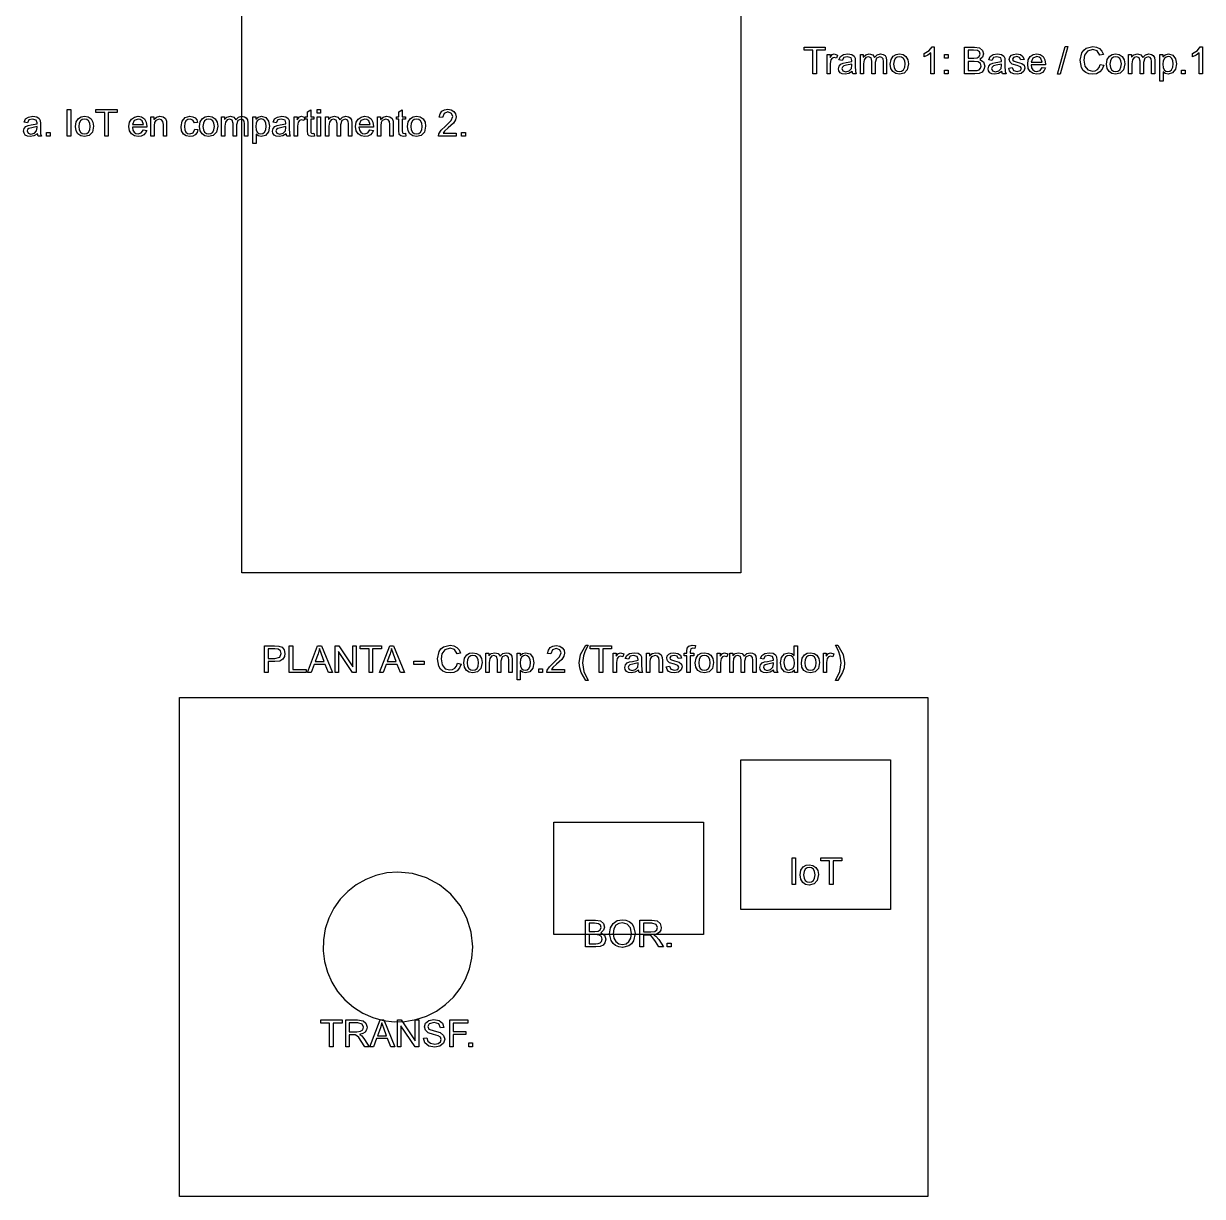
# Model space of a CAD drawing. Extents: x 10 to 410, y -78 to 290.
# Drawn here: x 195 to 384, y -78 to 110.1 of the extents above; entities that cross this region are included whole.
import ezdxf

# ---------------------------------------------------------------- set-up
doc = ezdxf.new("R2010")
doc.units = 0

msp = doc.modelspace()

# ---------------------------------------------------------------- linework, layer by layer
at = {"layer": 'Layer 1', "color": 154}
for points in [[(230, 262), (310, 262), (310, 22), (230, 22), (230, 262)], [(220, 2), (340, 2), (340, -78), (220, -78), (220, 2)], [(310, -8), (334, -8), (334, -32), (310, -32), (310, -8)], [(280, -18), (304, -18), (304, -36), (280, -36), (280, -18)], [(255, -26), (253.206307, -26.134386), (251.481329, -26.526893), (249.848975, -27.161545), (248.333157, -28.022365), (246.957785, -29.093376), (245.746769, -30.358604), (244.724019, -31.80207), (243.913446, -33.407799), (243.351186, -35.116382), (243.053694, -36.86026), (243.015361, -38.611229), (243.230577, -40.341084), (243.69373, -42.021621), (244.399212, -43.624635), (245.341411, -45.121924), (246.514719, -46.485281), (247.878076, -47.658589), (249.375365, -48.600788), (250.978379, -49.30627), (252.658916, -49.769423), (254.388771, -49.984639), (256.13974, -49.946306), (257.883618, -49.648814), (259.592201, -49.086554), (261.19793, -48.275981), (262.641396, -47.253231), (263.906624, -46.042215), (264.977635, -44.666843), (265.838455, -43.151025), (266.473107, -41.518671), (266.865614, -39.793693), (267, -38), (266.767293, -35.647984), (266.086554, -33.407799), (264.983859, -31.342394), (263.485281, -29.514719), (261.657606, -28.016141), (259.592201, -26.913446), (257.352016, -26.232707), (255, -26), (255, -26)]]:
    msp.add_lwpolyline(points, dxfattribs=at)
at = {"layer": 'Layer 1', "color": 7}
for points in [[(321.555664, 102), (321.555664, 105.78809), (320.140625, 105.78809), (320.140625, 106.29492), (323.544922, 106.29492), (323.544922, 105.78809), (322.124023, 105.78809), (322.124023, 102), (321.555664, 102)], [(345.88965, 102), (345.88965, 106.29492), (347.50098, 106.29492), (348.28906, 106.16309), (348.75488, 105.76172), (348.9248, 105.19629), (348.77539, 104.67773), (348.32422, 104.28516), (348.92188, 103.89551), (349.13281, 103.24512), (349.00391, 102.68262), (348.69043, 102.28418), (348.21875, 102.07031), (347.52734, 102), (345.88965, 102)], [(323.832031, 102), (323.832031, 105.11133), (324.306641, 105.11133), (324.306641, 104.63965), (324.640625, 105.07617), (324.980469, 105.18164), (325.522461, 105.01172), (325.34082, 104.52246), (324.954102, 104.63672), (324.643555, 104.53125), (324.447266, 104.24414), (324.359376, 103.62891), (324.359376, 102), (323.832031, 102)], [(329.172852, 102), (329.172852, 105.11133), (329.644531, 105.11133), (329.644531, 104.6748), (330.03418, 105.04102), (330.58789, 105.18164), (331.15332, 105.03809), (331.4668, 104.63672), (331.891602, 105.04541), (332.42773, 105.18164), (332.83716, 105.117188), (333.13965, 104.92383), (333.326415, 104.599367), (333.38867, 104.13574), (333.38867, 102), (332.86426, 102), (332.86426, 103.95996), (332.81156, 104.41406), (332.62699, 104.63965), (332.31059, 104.72465), (331.76567, 104.50492), (331.54887, 103.80766), (331.54887, 102), (331.02152, 102), (331.02152, 104.02148), (330.89262, 104.54883), (330.47074, 104.72461), (330.05766, 104.60742), (329.785196, 104.26465), (329.700236, 103.61426), (329.700236, 102), (329.172852, 102)], [(372.19238, 102), (372.19238, 105.11133), (372.66406, 105.11133), (372.66406, 104.6748), (373.05371, 105.04102), (373.60742, 105.18164), (374.17285, 105.03809), (374.48633, 104.63672), (374.911135, 105.04541), (375.44727, 105.18164), (375.856693, 105.117188), (376.15918, 104.92383), (376.345945, 104.599367), (376.4082, 104.13574), (376.4082, 102), (375.88379, 102), (375.88379, 103.95996), (375.83109, 104.41406), (375.64652, 104.63965), (375.33012, 104.72465), (374.7852, 104.50492), (374.5684, 103.80766), (374.5684, 102), (374.04106, 102), (374.04106, 104.02148), (373.91215, 104.54883), (373.49027, 104.72461), (373.07719, 104.60742), (372.80473, 104.26465), (372.71973, 103.61426), (372.71973, 102), (372.19238, 102)], [(342.6582, 102), (342.6582, 102.60059), (343.25879, 102.60059), (343.25879, 102), (342.6582, 102)], [(380.67676, 102), (380.67676, 102.60059), (381.27734, 102.60059), (381.27734, 102), (380.67676, 102)], [(201.98832, 91.99999), (201.98832, 96.29491), (202.55668, 96.29491), (202.55668, 92), (201.98832, 91.99999)], [(207.98828, 92), (207.98828, 95.78809), (206.57324, 95.78809), (206.57324, 96.29492), (209.97754, 96.29492), (209.97754, 95.78809), (208.55664, 95.78809), (208.55664, 92), (207.98828, 92)], [(215.38867, 92), (215.38867, 95.11133), (215.86328, 95.11133), (215.86328, 94.66895), (216.282225, 95.053467), (216.85352, 95.18164), (217.36914, 95.0791), (217.72363, 94.81543), (217.8877, 94.42578), (217.917, 93.91309), (217.917, 92), (217.38966, 92), (217.38966, 93.89258), (217.32816, 94.37305), (217.10844, 94.62793), (216.74223, 94.72463), (216.15922, 94.51076), (215.97685, 94.20095), (215.91606, 93.69924), (215.91606, 92), (215.38867, 92)], [(226.72949, 92), (226.72949, 95.11133), (227.20117, 95.11133), (227.20117, 94.6748), (227.59082, 95.04102), (228.14453, 95.18164), (228.70996, 95.03809), (229.02344, 94.63672), (229.448242, 95.04541), (229.98437, 95.18164), (230.3938, 95.117188), (230.69629, 94.92383), (230.883055, 94.599367), (230.94531, 94.13574), (230.94531, 92), (230.4209, 92), (230.4209, 93.95996), (230.3682, 94.41406), (230.18363, 94.63965), (229.86723, 94.72465), (229.32231, 94.50492), (229.10551, 93.80766), (229.10551, 92), (228.57816, 92), (228.57816, 94.02148), (228.44926, 94.54883), (228.02738, 94.72461), (227.6143, 94.60742), (227.34184, 94.26465), (227.25684, 93.61426), (227.25684, 92), (226.72949, 92)], [(238.39551, 92), (238.39551, 95.11133), (238.87012, 95.11133), (238.87012, 94.63965), (239.2041, 95.07617), (239.54395, 95.18164), (240.08594, 95.01172), (239.9043, 94.52246), (239.51758, 94.63672), (239.20703, 94.53125), (239.01074, 94.24414), (238.92284, 93.62891), (238.92284, 92), (238.39551, 92)], [(242.06934, 92), (242.06934, 95.11133), (242.59668, 95.11133), (242.59668, 92), (242.06934, 92)], [(243.39941, 92), (243.39941, 95.11133), (243.87109, 95.11133), (243.87109, 94.6748), (244.26074, 95.04102), (244.81445, 95.18164), (245.37988, 95.03809), (245.69336, 94.63672), (246.118165, 95.04541), (246.6543, 95.18164), (247.063722, 95.117188), (247.36621, 94.92383), (247.552975, 94.599367), (247.61523, 94.13574), (247.61523, 92), (247.09082, 92), (247.09082, 93.95996), (247.03812, 94.41406), (246.85355, 94.63965), (246.53714, 94.72465), (245.99222, 94.50492), (245.77542, 93.80766), (245.77542, 92), (245.24808, 92), (245.24808, 94.02148), (245.11917, 94.54883), (244.6973, 94.72461), (244.28421, 94.60742), (244.01175, 94.26465), (243.92675, 93.61426), (243.92675, 92), (243.39941, 92)], [(251.73437, 92), (251.73437, 95.11133), (252.20898, 95.11133), (252.20898, 94.66895), (252.62793, 95.053467), (253.19922, 95.18164), (253.71484, 95.0791), (254.06934, 94.81543), (254.2334, 94.42578), (254.2627, 93.91309), (254.2627, 92), (253.73535, 92), (253.73535, 93.89258), (253.67385, 94.37305), (253.45412, 94.62793), (253.08791, 94.72463), (252.5049, 94.51076), (252.32253, 94.20095), (252.26174, 93.69924), (252.26174, 92), (251.73437, 92)], [(198.63969, 91.99999), (198.63969, 92.60058), (199.24027, 92.60058), (199.24027, 92), (198.63969, 91.99999)], [(265.22852, 92), (265.22852, 92.60059), (265.8291, 92.60059), (265.8291, 92), (265.22852, 92)], [(233.617188, 6), (233.617188, 10.294922), (235.237305, 10.294922), (235.890625, 10.253906), (236.420898, 10.051757), (236.763672, 9.638671), (236.895508, 9.052734), (236.80835, 8.54663), (236.546875, 8.124023), (236.057617, 7.840576), (235.287109, 7.746093), (234.185547, 7.746093), (234.185547, 6), (233.617188, 6)], [(234.185547, 8.25293), (235.295898, 8.25293), (236.078125, 8.458008), (236.30957, 9.035156), (236.171875, 9.495117), (235.814453, 9.75), (235.28418, 9.788086), (234.185547, 9.788086), (234.185547, 8.25293)], [(237.595703, 6), (237.595703, 10.294922), (238.164062, 10.294922), (238.164062, 6.506836), (240.279297, 6.506836), (240.279297, 6), (237.595703, 6)], [(240.484375, 6), (242.133789, 10.294922), (242.746094, 10.294922), (244.503906, 6), (243.856445, 6), (243.355469, 7.300781), (241.55957, 7.300781), (241.087891, 6), (240.484375, 6)], [(244.952148, 6), (244.952148, 10.294922), (245.535156, 10.294922), (247.791016, 6.922852), (247.791016, 10.294922), (248.335937, 10.294922), (248.335937, 6), (247.75293, 6), (245.49707, 9.375), (245.49707, 6), (244.952148, 6)], [(250.383789, 6), (250.383789, 9.788086), (248.96875, 9.788086), (248.96875, 10.294922), (252.373047, 10.294922), (252.373047, 9.788086), (250.952148, 9.788086), (250.952148, 6), (250.383789, 6)], [(252.039062, 6), (253.688477, 10.294922), (254.300781, 10.294922), (256.058594, 6), (255.411133, 6), (254.910156, 7.300781), (253.114258, 7.300781), (252.642578, 6), (252.039062, 6)], [(253.27832, 7.763672), (254.734375, 7.763672), (254.286133, 8.953125), (253.981445, 9.84375), (253.75, 9.023438), (253.27832, 7.763672)], [(287.280273, 6), (287.280273, 9.788086), (285.865234, 9.788086), (285.865234, 10.294922), (289.269531, 10.294922), (289.269531, 9.788086), (287.848633, 9.788086), (287.848633, 6), (287.280273, 6)], [(301.360352, 6), (301.360352, 8.701172), (300.894531, 8.701172), (300.894531, 9.111328), (301.360352, 9.111328), (301.360352, 9.442383), (301.416012, 9.908203), (301.682613, 10.239258), (302.221676, 10.368164), (302.713863, 10.31543), (302.634763, 9.855469), (302.324216, 9.884766), (301.984372, 9.782227), (301.884762, 9.398438), (301.884762, 9.111329), (302.491207, 9.111329), (302.491207, 8.701172), (301.884766, 8.701172), (301.884766, 6), (301.360352, 6)], [(318.589844, 6), (318.589844, 6.392578), (318.224365, 6.04541), (317.719727, 5.929688), (317.03418, 6.134766), (316.550781, 6.706055), (316.380859, 7.552734), (316.536133, 8.396484), (317.001953, 8.979492), (317.696289, 9.181641), (318.197266, 9.061523), (318.554687, 8.753906), (318.554687, 10.294922), (319.079102, 10.294922), (319.079102, 6), (318.589844, 6)], [(266.125, 7.555664), (266.190185, 7.032715), (266.385742, 6.65918), (266.680176, 6.437256), (267.041992, 6.363282), (267.401611, 6.437989), (267.695312, 6.66211), (267.890869, 7.039307), (267.956055, 7.573243), (267.890137, 8.080078), (267.692383, 8.446289), (267.399414, 8.67041), (267.041992, 8.745117), (266.680176, 8.671143), (266.385742, 8.449219), (266.190185, 8.077881), (266.125, 7.555664), (266.125, 7.555664)], [(269.116211, 6), (269.116211, 9.111328), (269.587891, 9.111328), (269.587891, 8.674805), (269.977539, 9.041016), (270.53125, 9.181641), (271.09668, 9.038086), (271.410156, 8.636719), (271.834961, 9.04541), (272.371094, 9.181641), (272.780517, 9.117187), (273.083008, 8.923828), (273.269775, 8.599365), (273.332031, 8.135742), (273.332031, 6), (272.807617, 6), (272.807617, 7.959961), (272.754887, 8.414062), (272.570316, 8.639648), (272.25391, 8.724609), (271.708988, 8.504883), (271.492191, 7.807617), (271.492191, 6), (270.964848, 6), (270.964848, 8.021484), (270.835941, 8.548828), (270.414066, 8.724609), (270.000981, 8.607422), (269.72852, 8.264648), (269.64356, 7.614258), (269.64356, 6), (269.116211, 6)], [(289.556641, 6), (289.556641, 9.111328), (290.03125, 9.111328), (290.03125, 8.639648), (290.365234, 9.076172), (290.705078, 9.181641), (291.24707, 9.011719), (291.06543, 8.522461), (290.678711, 8.636719), (290.368164, 8.53125), (290.171875, 8.244141), (290.083985, 7.628906), (290.083985, 6), (289.556641, 6)], [(294.897461, 6), (294.897461, 9.111328), (295.37207, 9.111328), (295.37207, 8.668945), (295.791016, 9.053467), (296.362305, 9.181641), (296.87793, 9.079102), (297.232422, 8.81543), (297.396484, 8.425781), (297.425784, 7.913086), (297.425784, 6), (296.89844, 6), (296.89844, 7.892578), (296.83692, 8.373047), (296.617193, 8.62793), (296.250983, 8.72461), (295.667975, 8.510742), (295.485602, 8.200928), (295.424811, 7.699219), (295.424811, 6), (294.897461, 6)], [(306.232422, 6), (306.232422, 9.111328), (306.707031, 9.111328), (306.707031, 8.639648), (307.041016, 9.076172), (307.380859, 9.181641), (307.922852, 9.011719), (307.741211, 8.522461), (307.354492, 8.636719), (307.043945, 8.53125), (306.847656, 8.244141), (306.759766, 7.628906), (306.759766, 6), (306.232422, 6)], [(308.236328, 6), (308.236328, 9.111328), (308.708008, 9.111328), (308.708008, 8.674805), (309.097656, 9.041016), (309.651367, 9.181641), (310.216797, 9.038086), (310.530273, 8.636719), (310.955078, 9.04541), (311.491211, 9.181641), (311.900635, 9.117187), (312.203125, 8.923828), (312.389892, 8.599365), (312.452148, 8.135742), (312.452148, 6), (311.927734, 6), (311.927734, 7.959961), (311.875004, 8.414062), (311.690434, 8.639648), (311.374027, 8.724609), (310.829106, 8.504883), (310.612309, 7.807617), (310.612309, 6), (310.084965, 6), (310.084965, 8.021484), (309.956059, 8.548828), (309.534184, 8.724609), (309.121098, 8.607422), (308.848637, 8.264648), (308.763677, 7.614258), (308.763677, 6), (308.236328, 6)], [(323.23926, 6), (323.23926, 9.111328), (323.71387, 9.111328), (323.71387, 8.639648), (324.04785, 9.076172), (324.3877, 9.181641), (324.92969, 9.011719), (324.74805, 8.522461), (324.36133, 8.636719), (324.05078, 8.53125), (323.85449, 8.244141), (323.76659, 7.628906), (323.76659, 6), (323.23926, 6)], [(277.600586, 6), (277.600586, 6.600586), (278.201172, 6.600586), (278.201172, 6), (277.600586, 6)], [(318.225098, -28), (318.225098, -23.705078), (318.793457, -23.705078), (318.793457, -28), (318.225098, -28)], [(324.2251, -28), (324.2251, -24.211914), (322.81006, -24.211914), (322.81006, -23.705078), (326.21436, -23.705078), (326.21436, -24.211914), (324.79346, -24.211914), (324.79346, -28), (324.2251, -28)], [(285.10498, -38), (285.10498, -33.705078), (286.716309, -33.705078), (287.504395, -33.836914), (287.970215, -34.238281), (288.140137, -34.803711), (287.990723, -35.322266), (287.539551, -35.714844), (288.137207, -36.104492), (288.348145, -36.754883), (288.219238, -37.317383), (287.905762, -37.71582), (287.434082, -37.929687), (286.742676, -38), (285.10498, -38)], [(293.806152, -38), (293.806152, -33.705078), (295.710449, -33.705078), (296.583496, -33.822266), (297.061035, -34.229492), (297.239746, -34.876953), (297.165772, -35.298096), (296.943848, -35.647461), (296.567383, -35.903808), (296.029785, -36.045898), (296.372559, -36.259766), (296.844238, -36.831055), (297.591309, -38), (296.876465, -38), (296.308105, -37.106445), (295.897949, -36.514648), (295.60791, -36.227539), (295.350098, -36.113281), (295.033691, -36.092771), (294.374512, -36.092771), (294.374512, -38), (293.806152, -38)], [(285.67334, -35.509766), (286.602051, -35.509766), (287.144043, -35.459966), (287.469238, -35.246099), (287.580566, -34.871099), (287.478027, -34.496099), (287.185059, -34.273442), (286.531738, -34.211922), (285.67334, -34.211922), (285.67334, -35.509766)], [(294.374512, -35.600586), (295.596191, -35.600586), (296.205566, -35.521486), (296.539551, -35.263674), (296.653809, -34.876955), (296.431152, -34.375979), (295.733887, -34.179689), (294.374512, -34.179689), (294.374512, -35.600586)], [(285.67334, -37.493164), (286.742676, -37.493164), (287.129395, -37.472654), (287.45752, -37.355467), (287.674316, -37.118162), (287.759276, -36.754881), (287.636229, -36.338865), (287.293456, -36.089842), (286.666503, -36.016602), (285.67334, -36.016602), (285.67334, -37.493164)], [(298.212402, -38), (298.212402, -37.399414), (298.812988, -37.399414), (298.812988, -38), (298.212402, -38)], [(244.054687, -54), (244.054687, -50.211914), (242.639648, -50.211914), (242.639648, -49.705078), (246.043945, -49.705078), (246.043945, -50.211914), (244.623047, -50.211914), (244.623047, -54), (244.054687, -54)], [(246.635742, -54), (246.635742, -49.705078), (248.540039, -49.705078), (249.413086, -49.822266), (249.890625, -50.229492), (250.069336, -50.876953), (249.995361, -51.298096), (249.773437, -51.647461), (249.396972, -51.903808), (248.859375, -52.045898), (249.202148, -52.259766), (249.673828, -52.831055), (250.420898, -54), (249.706055, -54), (249.137695, -53.106445), (248.727539, -52.514648), (248.4375, -52.227539), (248.179687, -52.113281), (247.863281, -52.092771), (247.204102, -52.092771), (247.204102, -54), (246.635742, -54)], [(247.204102, -51.600586), (248.425781, -51.600586), (249.035156, -51.521486), (249.369141, -51.263674), (249.483398, -50.876955), (249.260742, -50.375979), (248.563477, -50.179689), (247.204102, -50.179689), (247.204102, -51.600586)], [(250.488281, -54), (252.137695, -49.705078), (252.75, -49.705078), (254.507812, -54), (253.860352, -54), (253.359375, -52.699219), (251.563477, -52.699219), (251.091797, -54), (250.488281, -54)], [(254.956055, -54), (254.956055, -49.705078), (255.539062, -49.705078), (257.794922, -53.077148), (257.794922, -49.705078), (258.339844, -49.705078), (258.339844, -54), (257.756836, -54), (255.500977, -50.625), (255.500977, -54), (254.956055, -54)], [(263.326172, -54), (263.326172, -49.705078), (266.223633, -49.705078), (266.223633, -50.211914), (263.894531, -50.211914), (263.894531, -51.541992), (265.910156, -51.541992), (265.910156, -52.048828), (263.894531, -52.048828), (263.894531, -54), (263.326172, -54)], [(266.378906, -54), (266.378906, -53.399414), (266.979492, -53.399414), (266.979492, -54), (266.378906, -54)]]:
    msp.add_lwpolyline(points, close=True, dxfattribs=at)
for points in [[(341.01465, 102), (340.4873, 102), (340.4873, 105.36035), (339.98633, 104.99707), (339.43262, 104.72461), (339.43262, 105.23438), (340.20605, 105.73828), (340.6748, 106.3125), (341.01465, 106.3125), (341.01465, 102)], [(360.79292, 101.92672), (362.03804, 106.36812), (362.45991, 106.36812), (361.21772, 101.92672), (360.79292, 101.92672)], [(367.65425, 103.50582), (368.22261, 103.36226), (367.97212, 102.744833), (367.57807, 102.29293), (367.06318, 102.018273), (366.44429, 101.92672), (365.814405, 101.997033), (365.31343, 102.20797), (364.931102, 102.555138), (364.65132, 103.02828), (364.42573, 104.17965), (364.68061, 105.34859), (364.991895, 105.788778), (365.41011, 106.10738), (366.45307, 106.36812), (367.046338, 106.28609), (367.53706, 106.04), (367.90986, 105.645223), (368.14936, 105.11715), (367.58979, 104.98531), (367.1562, 105.66793), (366.44136, 105.8818), (365.61225, 105.64449), (365.14643, 105.00582), (365.01167, 104.18258), (365.16987, 103.22457), (365.66792, 102.61519), (366.39741, 102.41305), (366.838327, 102.481898), (367.206, 102.68844), (367.483592, 103.03048), (367.65425, 103.50582), (367.65425, 103.50582)], [(384.03418, 102), (383.50684, 102), (383.50684, 105.36035), (383.00586, 104.99707), (382.45215, 104.72461), (382.45215, 105.23438), (383.22559, 105.73828), (383.69434, 106.3125), (384.03418, 106.3125), (384.03418, 102)], [(327.866211, 102.38379), (327.300781, 102.03223), (326.720703, 101.92969), (326.267334, 101.991945), (325.932617, 102.17871), (325.726074, 102.465085), (325.657227, 102.82031), (325.759766, 103.23633), (326.032227, 103.54102), (326.413086, 103.71387), (326.881836, 103.79297), (327.822266, 103.97461), (327.825166, 104.1123), (327.675752, 104.56641), (327.075166, 104.74512), (326.524385, 104.61328), (326.263643, 104.15332), (325.748018, 104.22362), (325.979463, 104.75683), (326.445283, 105.0703), (327.151338, 105.18163), (327.798799, 105.08793), (328.16501, 104.85063), (328.329073, 104.4932), (328.355443, 104.00688), (328.355443, 103.30375), (328.387673, 102.37211), (328.522439, 102.00004), (327.97168, 102.00004), (327.866211, 102.38383), (327.866211, 102.38379)], [(333.97461, 103.55566), (334.094728, 104.30786), (334.45508, 104.83594), (334.900393, 105.095215), (335.43359, 105.18164), (336.016602, 105.076172), (336.48242, 104.75977), (336.787843, 104.260255), (336.88965, 103.59961), (336.70801, 102.65332), (336.18359, 102.12012), (335.43359, 101.92969), (334.842527, 102.034425), (334.37598, 102.34863), (334.074952, 102.859862), (333.97461, 103.55566), (333.97461, 103.55566)], [(334.5166, 103.55566), (334.581785, 103.032715), (334.77734, 102.65918), (335.071777, 102.437255), (335.43359, 102.36328), (335.79321, 102.437987), (336.08691, 102.66211), (336.282473, 103.039308), (336.34766, 103.57324), (336.28174, 104.080077), (336.08398, 104.44629), (335.791012, 104.670413), (335.43359, 104.74512), (335.071777, 104.671145), (334.77734, 104.44922), (334.581785, 104.07788), (334.5166, 103.55566), (334.5166, 103.55566)], [(342.6582, 104.51074), (342.6582, 105.11133), (343.25879, 105.11133), (343.25879, 104.51074), (342.6582, 104.51074)], [(346.45801, 104.49023), (347.38672, 104.49023), (347.92871, 104.54003), (348.25391, 104.7539), (348.36523, 105.1289), (348.2627, 105.5039), (347.96973, 105.72655), (347.31641, 105.78805), (346.45801, 105.78805), (346.45801, 104.49023)], [(346.45801, 102.50684), (347.52734, 102.50684), (347.91406, 102.52734), (348.24219, 102.64453), (348.45898, 102.88184), (348.54398, 103.24512), (348.42093, 103.66113), (348.07816, 103.91016), (347.4512, 103.98336), (346.45804, 103.98336), (346.45801, 102.50684)], [(351.87793, 102.38379), (351.3125, 102.03223), (350.73242, 101.92969), (350.279055, 101.991945), (349.94434, 102.17871), (349.737797, 102.465085), (349.66895, 102.82031), (349.77148, 103.23633), (350.04395, 103.54102), (350.4248, 103.71387), (350.89355, 103.79297), (351.83398, 103.97461), (351.83698, 104.1123), (351.68757, 104.56641), (351.08698, 104.74512), (350.5362, 104.61328), (350.27546, 104.15332), (349.75984, 104.22362), (349.99128, 104.75683), (350.4571, 105.0703), (351.16316, 105.18163), (351.81062, 105.08793), (352.17683, 104.85063), (352.34089, 104.4932), (352.36729, 104.00688), (352.36729, 103.30375), (352.39949, 102.37211), (352.53426, 102.00004), (351.98348, 102.00004), (351.87801, 102.38383), (351.87793, 102.38379)], [(352.97358, 102.92871), (353.49507, 103.01071), (353.73823, 102.53024), (354.30073, 102.36325), (354.83979, 102.50974), (355.01558, 102.85837), (354.8603, 103.13962), (354.32124, 103.31833), (353.51558, 103.57028), (353.17573, 103.86618), (353.06147, 104.28513), (353.15517, 104.66892), (353.41592, 104.96481), (353.7499, 105.11716), (354.20693, 105.18156), (354.84853, 105.07609), (355.25869, 104.78898), (355.44033, 104.30851), (354.9247, 104.23821), (354.71963, 104.61321), (354.24502, 104.74798), (353.72646, 104.62786), (353.57119, 104.34661), (353.63559, 104.16204), (353.83774, 104.02141), (354.30356, 103.88665), (355.08286, 103.64056), (355.43149, 103.36516), (355.55747, 102.91399), (355.40219, 102.41595), (354.95981, 102.05559), (354.30356, 101.92962), (353.768895, 101.992607), (353.37778, 102.18157), (353.1185, 102.494312), (352.97348, 102.92864), (352.97358, 102.92871)], [(358.3144, 103.00191), (358.85932, 102.93451), (358.675487, 102.510437), (358.38179, 102.1933), (357.984813, 101.995548), (357.49116, 101.92963), (356.878855, 102.034365), (356.40718, 102.34857), (356.10835, 102.854678), (356.00874, 103.52924), (356.109815, 104.226503), (356.41304, 104.74799), (356.87739, 105.073183), (357.46186, 105.18158), (358.02876, 105.07538), (358.4814, 104.75678), (358.778025, 104.245545), (358.8769, 103.56146), (358.8739, 103.42084), (356.55359, 103.42084), (356.64075, 102.9682), (356.84363, 102.63568), (357.136597, 102.431335), (357.49402, 102.36322), (357.98914, 102.51557), (358.31433, 103.00189), (358.3144, 103.00191)], [(356.58296, 103.85445), (358.32026, 103.85445), (358.12104, 104.44332), (357.831735, 104.671838), (357.46772, 104.74801), (356.85542, 104.50484), (356.58296, 103.85445), (356.58296, 103.85445)], [(368.65913, 103.55562), (368.779247, 104.30782), (369.1396, 104.8359), (369.584912, 105.095175), (370.11811, 105.1816), (370.701122, 105.076133), (371.16694, 104.75973), (371.472363, 104.260215), (371.57417, 103.59957), (371.39253, 102.65328), (370.86811, 102.12008), (370.11811, 101.92965), (369.527047, 102.034385), (369.0605, 102.34859), (368.759473, 102.859823), (368.65913, 103.55562), (368.65913, 103.55562)], [(369.20112, 103.55562), (369.266305, 103.032675), (369.46186, 102.65914), (369.756297, 102.437215), (370.11811, 102.36324), (370.47773, 102.437948), (370.77143, 102.66207), (370.966993, 103.039268), (371.03218, 103.5732), (370.96626, 104.080038), (370.7685, 104.44625), (370.475532, 104.670373), (370.11811, 104.74508), (369.756297, 104.671105), (369.46186, 104.44918), (369.266305, 104.07784), (369.20112, 103.55562), (369.20112, 103.55562)], [(377.19043, 100.80762), (377.19043, 105.11133), (377.6709, 105.11133), (377.6709, 104.70703), (378.05469, 105.06152), (378.57324, 105.18164), (379.27637, 104.97656), (379.73633, 104.39648), (379.8916, 103.5791), (379.71875, 102.71777), (379.2207, 102.13184), (378.53516, 101.92969), (378.06055, 102.04102), (377.71777, 102.32227), (377.71777, 100.80762), (377.19043, 100.80762)], [(377.66797, 103.53809), (377.72876, 103.01587), (377.91113, 102.65039), (378.179933, 102.435057), (378.5, 102.36328), (378.825928, 102.437255), (379.10059, 102.65918), (379.289552, 103.039307), (379.35254, 103.58203), (379.291017, 104.102052), (379.10645, 104.47266), (378.839112, 104.694577), (378.52344, 104.76855), (378.205565, 104.68945), (377.92578, 104.45215), (377.732422, 104.066895), (377.66797, 103.53809), (377.66797, 103.53809)], [(327.822261, 103.56152), (326.960932, 103.3623), (326.500972, 103.25684), (326.292964, 103.08398), (326.219724, 102.83496), (326.377927, 102.4834), (326.846677, 102.34277), (327.388669, 102.47461), (327.737302, 102.84082), (327.822262, 103.36816), (327.822261, 103.56152)], [(351.83393, 103.56152), (350.97261, 103.3623), (350.51265, 103.25684), (350.30464, 103.08398), (350.23144, 102.83496), (350.38964, 102.4834), (350.85839, 102.34277), (351.40038, 102.47461), (351.74901, 102.84082), (351.83401, 103.36816), (351.83393, 103.56152)], [(197.18359, 92.38378), (196.61816, 92.03222), (196.03809, 91.92968), (195.584718, 91.991935), (195.25, 92.1787), (195.043458, 92.465075), (194.97461, 92.8203), (195.07715, 93.23632), (195.34961, 93.54101), (195.73047, 93.71386), (196.19922, 93.79296), (197.13965, 93.9746), (197.14265, 94.11229), (196.99323, 94.5664), (196.39265, 94.74511), (195.84187, 94.61327), (195.58112, 94.15331), (195.0655, 94.22361), (195.29694, 94.75682), (195.76277, 95.07029), (196.46882, 95.18162), (197.11628, 95.08792), (197.48249, 94.85062), (197.64655, 94.49319), (197.67295, 94.00687), (197.67295, 93.30374), (197.70515, 92.3721), (197.83991, 92.00003), (197.28913, 92.00003), (197.18366, 92.38382), (197.18359, 92.38378)], [(203.29496, 93.55565), (203.415077, 94.30785), (203.77543, 94.83593), (204.220745, 95.095205), (204.75395, 95.18163), (205.336955, 95.076162), (205.80277, 94.75976), (206.108193, 94.260245), (206.21, 93.5996), (206.02836, 92.65331), (205.50395, 92.12011), (204.75395, 91.92968), (204.162885, 92.034415), (203.69633, 92.34862), (203.395303, 92.859852), (203.29496, 93.55565), (203.29496, 93.55565)], [(203.83695, 93.55565), (203.902137, 93.032705), (204.0977, 92.65917), (204.392133, 92.437245), (204.75395, 92.36327), (205.113565, 92.437977), (205.40727, 92.6621), (205.602825, 93.039298), (205.66801, 93.57323), (205.602093, 94.080068), (205.40434, 94.44628), (205.111368, 94.670403), (204.75395, 94.74511), (204.392133, 94.671135), (204.0977, 94.44921), (203.902138, 94.07787), (203.83695, 93.55565), (203.83695, 93.55565)], [(214.18164, 93.00195), (214.72656, 92.93455), (214.542725, 92.510477), (214.24902, 92.19334), (213.85205, 91.995588), (213.3584, 91.92967), (212.746092, 92.034405), (212.27441, 92.34861), (211.975587, 92.854717), (211.87598, 93.52928), (211.977053, 94.226542), (212.28027, 94.74803), (212.744627, 95.073222), (213.3291, 95.18162), (213.895992, 95.07542), (214.34863, 94.75682), (214.645263, 94.245585), (214.74414, 93.5615), (214.74114, 93.42088), (212.42083, 93.42088), (212.50799, 92.96824), (212.71087, 92.63572), (213.003838, 92.431375), (213.36126, 92.36326), (213.85638, 92.51561), (214.18157, 93.00193), (214.18164, 93.00195)], [(212.4502, 93.85449), (214.1875, 93.85449), (213.98828, 94.44336), (213.698975, 94.671877), (213.33496, 94.74805), (212.72266, 94.50488), (212.4502, 93.85449), (212.4502, 93.85449)], [(222.42285, 93.13965), (222.94141, 93.07225), (222.789777, 92.593975), (222.50488, 92.23143), (222.115965, 92.00511), (221.64648, 91.92967), (221.070065, 92.033672), (220.61816, 92.34568), (220.328127, 92.854717), (220.23145, 93.54393), (220.39844, 94.42576), (220.90527, 94.99119), (221.64941, 95.18162), (222.110107, 95.117167), (222.47852, 94.92381), (222.74292, 94.61473), (222.8916, 94.19725), (222.37891, 94.11815), (222.11816, 94.58983), (221.66992, 94.74804), (221.308835, 94.676262), (221.02246, 94.46093), (220.835695, 94.093252), (220.77344, 93.55858), (220.833498, 93.017322), (221.01367, 92.64745), (221.290527, 92.434315), (221.64062, 92.36327), (222.15918, 92.5537), (222.42285, 93.13964), (222.42285, 93.13965)], [(223.19629, 93.55566), (223.316407, 94.30786), (223.67676, 94.83594), (224.122067, 95.095215), (224.65527, 95.18164), (225.238277, 95.076172), (225.7041, 94.75977), (226.009522, 94.260255), (226.11133, 93.59961), (225.92969, 92.65332), (225.40527, 92.12012), (224.65527, 91.92969), (224.064208, 92.034425), (223.59766, 92.34863), (223.296632, 92.859862), (223.19629, 93.55566), (223.19629, 93.55566)], [(223.73828, 93.55566), (223.803465, 93.032715), (223.99902, 92.65918), (224.293457, 92.437255), (224.65527, 92.36328), (225.01489, 92.437987), (225.30859, 92.66211), (225.504152, 93.039308), (225.56934, 93.57324), (225.50342, 94.080077), (225.30566, 94.44629), (225.012692, 94.670413), (224.65527, 94.74512), (224.293457, 94.671145), (223.99902, 94.44922), (223.803465, 94.07788), (223.73828, 93.55566), (223.73828, 93.55566)], [(231.72754, 90.80762), (231.72754, 95.11133), (232.20801, 95.11133), (232.20801, 94.70703), (232.5918, 95.06152), (233.11035, 95.18164), (233.81348, 94.97656), (234.27344, 94.39648), (234.42871, 93.5791), (234.25586, 92.71777), (233.75781, 92.13184), (233.07227, 91.92969), (232.59766, 92.04102), (232.25488, 92.32227), (232.25488, 90.80762), (231.72754, 90.80762)], [(232.20508, 93.53809), (232.26587, 93.01587), (232.44824, 92.65039), (232.717042, 92.435057), (233.03711, 92.36328), (233.363037, 92.437255), (233.6377, 92.65918), (233.826662, 93.039307), (233.88965, 93.58203), (233.828125, 94.102052), (233.64355, 94.47266), (233.37622, 94.694577), (233.06055, 94.76855), (232.742675, 94.68945), (232.46289, 94.45215), (232.269532, 94.066895), (232.20508, 93.53809), (232.20508, 93.53809)], [(237.09473, 92.38379), (236.5293, 92.03223), (235.94922, 91.92969), (235.495847, 91.991945), (235.16113, 92.17871), (234.954587, 92.465085), (234.88574, 92.82031), (234.98828, 93.23633), (235.26074, 93.54102), (235.6416, 93.71387), (236.11035, 93.79297), (237.05078, 93.97461), (237.05378, 94.1123), (236.90437, 94.56641), (236.30378, 94.74512), (235.753, 94.61328), (235.49226, 94.15332), (234.97663, 94.22362), (235.20808, 94.75683), (235.6739, 95.0703), (236.37995, 95.18163), (237.02741, 95.08793), (237.39362, 94.85063), (237.55769, 94.4932), (237.58409, 94.00688), (237.58409, 93.30375), (237.61629, 92.37211), (237.75106, 92.00004), (237.20028, 92.00004), (237.09481, 92.38383), (237.09473, 92.38379)], [(241.55078, 92.47168), (241.62698, 92.00586), (241.22855, 91.95896), (240.78323, 92.04976), (240.56058, 92.28707), (240.49608, 92.91109), (240.49608, 94.70113), (240.10936, 94.70113), (240.10936, 95.11129), (240.49608, 95.11129), (240.49608, 95.8818), (241.0205, 96.1982), (241.0205, 95.11129), (241.55077, 95.11129), (241.55077, 94.70113), (241.0205, 94.70113), (241.0205, 92.8818), (241.0469, 92.59176), (241.1377, 92.48922), (241.31934, 92.45112), (241.55078, 92.47162), (241.55078, 92.47168)], [(242.06934, 95.68848), (242.06934, 96.29492), (242.59668, 96.29492), (242.59668, 95.68848), (242.06934, 95.68848)], [(250.52734, 93.00195), (251.07227, 92.93455), (250.88843, 92.510477), (250.59473, 92.19334), (250.197753, 91.995588), (249.7041, 91.92967), (249.091795, 92.034405), (248.62012, 92.34861), (248.32129, 92.854717), (248.22168, 93.52928), (248.322755, 94.226542), (248.62598, 94.74803), (249.09033, 95.073222), (249.6748, 95.18162), (250.2417, 95.07542), (250.69434, 94.75682), (250.990965, 94.245585), (251.08984, 93.5615), (251.08684, 93.42088), (248.76653, 93.42088), (248.85369, 92.96824), (249.05657, 92.63572), (249.349538, 92.431375), (249.70696, 92.36326), (250.20208, 92.51561), (250.52727, 93.00193), (250.52734, 93.00195)], [(248.7959, 93.85449), (250.5332, 93.85449), (250.33398, 94.44336), (250.044675, 94.671877), (249.68066, 94.74805), (249.06836, 94.50488), (248.7959, 93.85449), (248.7959, 93.85449)], [(256.22266, 92.47168), (256.29886, 92.00586), (255.90042, 91.95896), (255.45511, 92.04976), (255.23245, 92.28707), (255.16805, 92.91109), (255.16805, 94.70113), (254.78133, 94.70113), (254.78133, 95.11129), (255.16805, 95.11129), (255.16805, 95.8818), (255.69246, 96.1982), (255.69246, 95.11129), (256.22274, 95.11129), (256.22274, 94.70113), (255.69246, 94.70113), (255.69246, 92.8818), (255.71886, 92.59176), (255.80966, 92.48922), (255.9913, 92.45112), (256.22275, 92.47162), (256.22266, 92.47168)], [(256.54199, 93.55566), (256.662108, 94.30786), (257.02246, 94.83594), (257.467775, 95.095215), (258.00098, 95.18164), (258.583985, 95.076172), (259.0498, 94.75977), (259.355223, 94.260255), (259.45703, 93.59961), (259.27539, 92.65332), (258.75098, 92.12012), (258.00098, 91.92969), (257.409915, 92.034425), (256.94336, 92.34863), (256.642333, 92.859862), (256.54199, 93.55566), (256.54199, 93.55566)], [(257.08398, 93.55566), (257.149167, 93.032715), (257.34473, 92.65918), (257.639162, 92.437255), (258.00098, 92.36328), (258.360595, 92.437987), (258.6543, 92.66211), (258.849855, 93.039308), (258.91504, 93.57324), (258.849123, 94.080077), (258.65137, 94.44629), (258.358398, 94.670413), (258.00098, 94.74512), (257.639162, 94.671145), (257.34473, 94.44922), (257.149168, 94.07788), (257.08398, 93.55566), (257.08398, 93.55566)], [(264.36719, 92.50684), (264.36719, 92), (261.52832, 92), (261.58982, 92.36621), (261.93553, 92.9375), (262.62693, 93.58789), (263.57322, 94.49609), (263.81932, 95.13184), (263.59373, 95.65918), (263.01072, 95.87598), (262.40135, 95.64746), (262.1699, 95.01465), (261.62791, 95.07035), (261.760495, 95.604287), (262.04685, 95.9932), (262.472392, 96.232705), (263.02244, 96.31254), (263.57615, 96.226848), (264.00096, 95.96977), (264.271223, 95.585978), (264.36131, 95.12016), (264.25584, 94.61332), (263.90428, 94.08891), (263.09275, 93.33305), (262.48338, 92.79106), (262.26072, 92.50688), (264.36719, 92.50684)], [(197.13969, 93.56151), (196.27836, 93.36229), (195.8184, 93.25683), (195.61039, 93.08397), (195.53719, 92.83495), (195.69539, 92.48339), (196.16414, 92.34276), (196.70613, 92.4746), (197.05477, 92.84081), (197.13977, 93.36815), (197.13969, 93.56151)], [(237.05083, 93.56152), (236.1895, 93.3623), (235.72954, 93.25684), (235.52153, 93.08398), (235.44833, 92.83496), (235.60654, 92.4834), (236.07529, 92.34277), (236.61728, 92.47461), (236.96591, 92.84082), (237.05091, 93.36816), (237.05083, 93.56152)], [(241.723633, 7.763672), (243.179687, 7.763672), (242.731445, 8.953125), (242.426758, 9.84375), (242.195312, 9.023438), (241.723633, 7.763672)], [(264.578125, 7.505859), (265.146484, 7.362305), (264.895996, 6.744873), (264.501953, 6.292969), (263.98706, 6.018311), (263.368164, 5.926758), (262.738281, 5.99707), (262.237305, 6.208008), (261.854981, 6.555176), (261.575195, 7.02832), (261.349609, 8.179688), (261.604492, 9.348633), (261.915771, 9.788818), (262.333984, 10.107422), (263.376953, 10.368164), (263.970214, 10.286133), (264.460937, 10.040039), (264.83374, 9.645264), (265.073242, 9.117188), (264.513672, 8.985352), (264.080078, 9.667969), (263.365234, 9.881836), (262.536133, 9.644531), (262.070312, 9.005859), (261.935547, 8.182617), (262.09375, 7.224609), (262.591797, 6.615234), (263.321289, 6.413086), (263.762207, 6.481934), (264.129883, 6.688477), (264.407471, 7.030518), (264.578125, 7.505859), (264.578125, 7.505859)], [(281.743164, 6.506836), (281.743164, 6), (278.904297, 6), (278.965817, 6.366211), (279.31152, 6.9375), (280.002927, 7.587891), (280.949216, 8.496094), (281.195309, 9.131836), (280.969724, 9.65918), (280.386716, 9.875977), (279.777341, 9.647461), (279.545895, 9.014648), (279.003903, 9.070312), (279.13647, 9.604248), (279.422849, 9.993164), (279.848386, 10.232666), (280.398434, 10.3125), (280.952146, 10.226807), (281.37695, 9.969727), (281.647214, 9.585937), (281.737302, 9.120117), (281.631833, 8.613281), (281.28027, 8.088867), (280.468747, 7.333008), (279.859372, 6.791015), (279.636716, 6.506836), (281.743164, 6.506836)], [(285.129883, 4.737305), (284.391602, 6.026367), (284.165283, 6.777832), (284.089844, 7.555664), (284.31543, 8.891602), (285.129883, 10.368164), (285.507812, 10.368164), (285.039062, 9.498047), (284.757812, 8.654297), (284.631836, 7.552734), (284.85083, 6.144287), (285.507812, 4.737305), (285.129883, 4.737305)], [(325.58887, 4.737305), (325.21094, 4.737305), (325.867917, 6.144287), (326.08691, 7.552734), (325.96094, 8.645508), (325.68262, 9.489258), (325.21094, 10.368164), (325.58887, 10.368164), (326.40332, 8.891602), (326.62891, 7.555664), (326.552738, 6.777832), (326.32422, 6.026367), (325.58887, 4.737305), (325.58887, 4.737305)], [(257.576172, 7.289062), (257.576172, 7.819336), (259.196289, 7.819336), (259.196289, 7.289062), (257.576172, 7.289062)], [(265.583008, 7.555664), (265.703125, 8.307862), (266.063477, 8.835938), (266.508789, 9.095215), (267.041992, 9.181641), (267.625, 9.076172), (268.09082, 8.759766), (268.39624, 8.260254), (268.498047, 7.59961), (268.316406, 6.653321), (267.791992, 6.120117), (267.041992, 5.929688), (266.450928, 6.034424), (265.984375, 6.348633), (265.68335, 6.859864), (265.583008, 7.555664), (265.583008, 7.555664)], [(274.114258, 4.807617), (274.114258, 9.111328), (274.594727, 9.111328), (274.594727, 8.707031), (274.978516, 9.061523), (275.49707, 9.181641), (276.200195, 8.976562), (276.660156, 8.396484), (276.81543, 7.579102), (276.642578, 6.717773), (276.144531, 6.131836), (275.458984, 5.929688), (274.984375, 6.041016), (274.641602, 6.322266), (274.641602, 4.807617), (274.114258, 4.807617)], [(274.591797, 7.538086), (274.652588, 7.015869), (274.834961, 6.650391), (275.10376, 6.435059), (275.423828, 6.363281), (275.749756, 6.437256), (276.024414, 6.65918), (276.213379, 7.039307), (276.276367, 7.582031), (276.214843, 8.102051), (276.030273, 8.472656), (275.762939, 8.69458), (275.447266, 8.768555), (275.129395, 8.689453), (274.849609, 8.452148), (274.65625, 8.066895), (274.591797, 7.538086), (274.591797, 7.538086)], [(293.59082, 6.383789), (293.025391, 6.032227), (292.445312, 5.929688), (291.991943, 5.991943), (291.657227, 6.178711), (291.450684, 6.465088), (291.381836, 6.820312), (291.484375, 7.236328), (291.756836, 7.541016), (292.137695, 7.713867), (292.606445, 7.792969), (293.546875, 7.97461), (293.549775, 8.112305), (293.400361, 8.566407), (292.799775, 8.745118), (292.248993, 8.613282), (291.988251, 8.153321), (291.472626, 8.223633), (291.704072, 8.756836), (292.169892, 9.070312), (292.875947, 9.181641), (293.523407, 9.087891), (293.889618, 8.850586), (294.053681, 8.493164), (294.080051, 8.006836), (294.080051, 7.303711), (294.112281, 6.37207), (294.24707, 6), (293.696289, 6), (293.59082, 6.383789), (293.59082, 6.383789)], [(298.023437, 6.928711), (298.544922, 7.010742), (298.788086, 6.530273), (299.350586, 6.363281), (299.889648, 6.509765), (300.06543, 6.858398), (299.910156, 7.139648), (299.371094, 7.318359), (298.56543, 7.570312), (298.225586, 7.866211), (298.111328, 8.285156), (298.205078, 8.668945), (298.46582, 8.964843), (298.799805, 9.117187), (299.256836, 9.18164), (299.898437, 9.076172), (300.308594, 8.789062), (300.490234, 8.308593), (299.974609, 8.238281), (299.769531, 8.613281), (299.294922, 8.748047), (298.776367, 8.62793), (298.621094, 8.34668), (298.685544, 8.162109), (298.887692, 8.021484), (299.353513, 7.886719), (300.132809, 7.640625), (300.481442, 7.365235), (300.607419, 6.914063), (300.452145, 6.416016), (300.009763, 6.055664), (299.353513, 5.929688), (298.818844, 5.992676), (298.427731, 6.181641), (298.168454, 6.494385), (298.023434, 6.928711), (298.023437, 6.928711)], [(302.705078, 7.555664), (302.825195, 8.307861), (303.185547, 8.835938), (303.630859, 9.095215), (304.164062, 9.181641), (304.74707, 9.076172), (305.212891, 8.759766), (305.51831, 8.260254), (305.620117, 7.599609), (305.438477, 6.65332), (304.914062, 6.120117), (304.164062, 5.929687), (303.572998, 6.034424), (303.106445, 6.348633), (302.80542, 6.859863), (302.705078, 7.555664), (302.705078, 7.555664)], [(303.24707, 7.555664), (303.312255, 7.032715), (303.507812, 6.65918), (303.802246, 6.437256), (304.164062, 6.363281), (304.523682, 6.437988), (304.817383, 6.662109), (305.01294, 7.039307), (305.078125, 7.573242), (305.012207, 8.080078), (304.814453, 8.446289), (304.521484, 8.67041), (304.164062, 8.745117), (303.802246, 8.671143), (303.507812, 8.449219), (303.312255, 8.077881), (303.24707, 7.555664), (303.24707, 7.555664)], [(315.264648, 6.383789), (314.699219, 6.032227), (314.119141, 5.929688), (313.665772, 5.991943), (313.331055, 6.178711), (313.124512, 6.465088), (313.055664, 6.820312), (313.158203, 7.236328), (313.430664, 7.541016), (313.811523, 7.713867), (314.280273, 7.792969), (315.220703, 7.97461), (315.223603, 8.112305), (315.074189, 8.566407), (314.473603, 8.745118), (313.922822, 8.613282), (313.662079, 8.153321), (313.146454, 8.223633), (313.3779, 8.756836), (313.84372, 9.070312), (314.549775, 9.181641), (315.197236, 9.087891), (315.563447, 8.850586), (315.727509, 8.493164), (315.753879, 8.006836), (315.753879, 7.303711), (315.786109, 6.37207), (315.920898, 6), (315.370117, 6), (315.264648, 6.383789), (315.264648, 6.383789)], [(316.922852, 7.552734), (316.98584, 7.030518), (317.174805, 6.65918), (317.449463, 6.437256), (317.769531, 6.363281), (318.355469, 6.644531), (318.537842, 7.002686), (318.598633, 7.508789), (318.53711, 8.0625), (318.352539, 8.446289), (318.077881, 8.67041), (317.746094, 8.745117), (317.423096, 8.67334), (317.157227, 8.458008), (316.981446, 8.088135), (316.922852, 7.552734), (316.922852, 7.552734)], [(319.711914, 7.555664), (319.832031, 8.307862), (320.19238, 8.835938), (320.637695, 9.095215), (321.1709, 9.181641), (321.753907, 9.076172), (322.21973, 8.759766), (322.525145, 8.260254), (322.62695, 7.59961), (322.44531, 6.653321), (321.9209, 6.120117), (321.1709, 5.929688), (320.579835, 6.034424), (320.11328, 6.348633), (319.812255, 6.859864), (319.711914, 7.555664), (319.711914, 7.555664)], [(320.25391, 7.555664), (320.319095, 7.032715), (320.51465, 6.65918), (320.809082, 6.437256), (321.1709, 6.363282), (321.53052, 6.437989), (321.82422, 6.66211), (322.019775, 7.039307), (322.08496, 7.573243), (322.019043, 8.080078), (321.82129, 8.446289), (321.528322, 8.67041), (321.1709, 8.745117), (320.809082, 8.671143), (320.51465, 8.449219), (320.319095, 8.077881), (320.25391, 7.555664), (320.25391, 7.555664)], [(293.54688, 7.561523), (292.685552, 7.362305), (292.225591, 7.256836), (292.017583, 7.083984), (291.944343, 6.834961), (292.102546, 6.483398), (292.571296, 6.342773), (293.113288, 6.474609), (293.461921, 6.84082), (293.546881, 7.368164), (293.54688, 7.561523)], [(315.220708, 7.561523), (314.35938, 7.362305), (313.899419, 7.256836), (313.691411, 7.083984), (313.618171, 6.834961), (313.776374, 6.483398), (314.245124, 6.342773), (314.787116, 6.474609), (315.135749, 6.84082), (315.220709, 7.368164), (315.220708, 7.561523)], [(319.531738, -26.444336), (319.651856, -25.692138), (320.01221, -25.164062), (320.457517, -24.904785), (320.99072, -24.818359), (321.573728, -24.923828), (322.03955, -25.240234), (322.344973, -25.739746), (322.44678, -26.400391), (322.26514, -27.34668), (321.74072, -27.879883), (320.99072, -28.070312), (320.399656, -27.965576), (319.933105, -27.651367), (319.63208, -27.140137), (319.531738, -26.444336), (319.531738, -26.444336)], [(320.07373, -26.444336), (320.138915, -26.967285), (320.33447, -27.34082), (320.628902, -27.562744), (320.99072, -27.636719), (321.35034, -27.562012), (321.64404, -27.337891), (321.839602, -26.960693), (321.90479, -26.426758), (321.83887, -25.919922), (321.64111, -25.553711), (321.348142, -25.32959), (320.99072, -25.254883), (320.628902, -25.328857), (320.33447, -25.550781), (320.138915, -25.922119), (320.07373, -26.444336), (320.07373, -26.444336)], [(288.95752, -35.908203), (289.101074, -34.955322), (289.531738, -34.235352), (290.189453, -33.780518), (291.01416, -33.628906), (291.57959, -33.699951), (292.086426, -33.913086), (292.506836, -34.253662), (292.812988, -34.707031), (293.064941, -35.858398), (292.80127, -37.027344), (292.482666, -37.480713), (292.054199, -37.80957), (291.01123, -38.073242), (290.437011, -38), (289.927246, -37.780273), (289.507568, -37.433838), (289.203613, -36.980469), (288.95752, -35.908203), (288.95752, -35.908203)], [(289.543457, -35.917003), (289.647461, -36.611339), (289.959473, -37.141613), (290.431153, -37.475597), (291.008301, -37.586925), (291.592773, -37.474132), (292.062988, -37.135753), (292.375, -36.590099), (292.479004, -35.85548), (292.300293, -34.941417), (291.781738, -34.334972), (291.01709, -34.118175), (290.455322, -34.222179), (289.977051, -34.534191), (289.651856, -35.086437), (289.543457, -35.917003), (289.543457, -35.917003)], [(251.727539, -52.236328), (253.183594, -52.236328), (252.735352, -51.046875), (252.430664, -50.15625), (252.199219, -50.976562), (251.727539, -52.236328)], [(259.101562, -52.620117), (259.637695, -52.573247), (259.813477, -53.103521), (260.24707, -53.437505), (260.90625, -53.563482), (261.480469, -53.466802), (261.849609, -53.20313), (261.972656, -52.833989), (261.855469, -52.482427), (261.46875, -52.227539), (260.704102, -52.019531), (259.875, -51.75), (259.415039, -51.351562), (259.265625, -50.81543), (259.450195, -50.208984), (259.989258, -49.77832), (260.777344, -49.631836), (261.618164, -49.787109), (262.180664, -50.238281), (262.391602, -50.915039), (261.84668, -50.956059), (261.547852, -50.340824), (260.800781, -50.132816), (260.047852, -50.323246), (259.813477, -50.777348), (259.980469, -51.158207), (260.835937, -51.465824), (261.788086, -51.738285), (262.341797, -52.177738), (262.520508, -52.787113), (262.324219, -53.434574), (261.758789, -53.906254), (260.932617, -54.073246), (259.954102, -53.903324), (259.335937, -53.393559), (259.101562, -52.620121), (259.101562, -52.620117)]]:
    msp.add_lwpolyline(points, dxfattribs=at)

doc.saveas('drawing.dxf')
